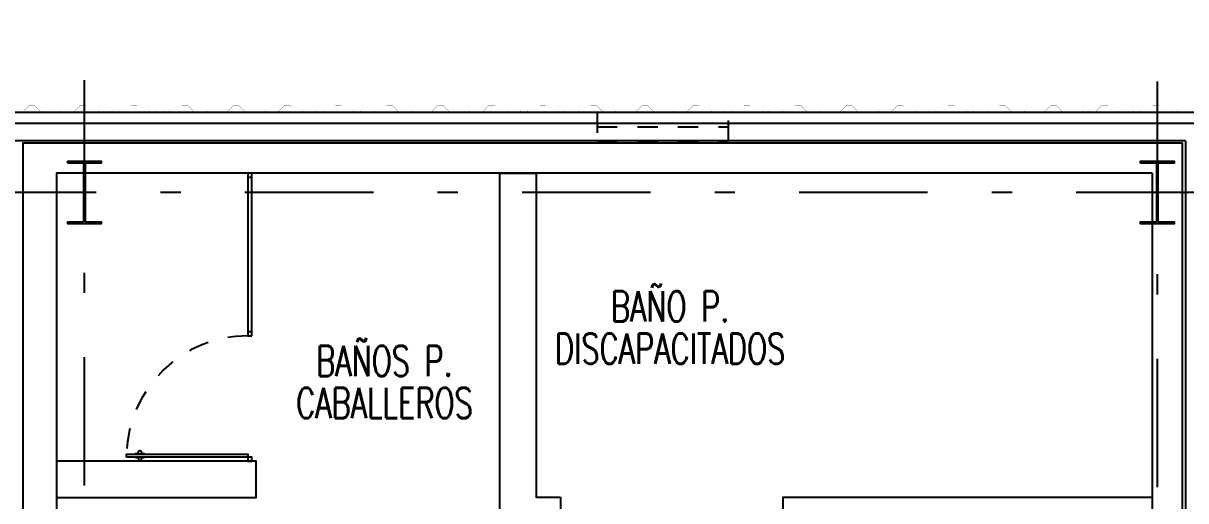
# Model space of a CAD drawing. Header units: millimetres. Extents: x -579 to 213, y -67 to 509.
# Drawn here: x -5.61 to 0.14, y 27.88 to 30.24 of the extents above; entities that cross this region are included whole.
import ezdxf
from ezdxf.enums import TextEntityAlignment as Align
from ezdxf.xclip import XClip

# ---------------------------------------------------------------- set-up
doc = ezdxf.new("R2010")
doc.units = ezdxf.units.MM
doc.header["$LTSCALE"] = 0.1
for name, pattern in [('X REF - ANELO INST bind$0$X REF - ANELO$0$DASHDOT2', [12.7, 6.35, -3.175, 0, -3.175]), ('X REF - ANELO INST bind$0$X REF - ANELO$0$DASHED', [0.75, 0.5, -0.25]), ('X REF - ANELO INST bind$0$X REF - ANELO$0$DASHED2', [0.375, 0.25, -0.125])]:
    doc.linetypes.add(name, pattern=pattern)
for name, color, linetype in [('X REF - ANELO INST bind$0$X REF - ANELO$0$A-CHAPA TRAPEZOIDAL', 8, 'Continuous'), ('X REF - ANELO INST bind$0$X REF - ANELO$0$A-LADRILLO HUECO 12', 7, 'Continuous'), ('X REF - ANELO INST bind$0$X REF - ANELO$0$A-TABIQUE FENOLICO 20mm', 7, 'Continuous'), ('X REF - ANELO INST bind$0$X REF - ANELO$0$C-METALICA', 8, 'Continuous'), ('X REF - ANELO INST bind$0$X REF - ANELO$0$MET-COLUMNA METALICA', 7, 'Continuous'), ('X REF - ANELO INST bind$0$X REF - ANELO$0$MET-CORREAS DE CV', 7, 'Continuous'), ('X REF - ANELO INST bind$0$X REF - ANELO$0$MET-EJE CABRIADAS', 8, 'X REF - ANELO INST bind$0$X REF - ANELO$0$DASHDOT2'), ('X REF - ANELO INST bind$0$X REF - ANELO$0$MET-LANA VIDRIO', 8, 'Continuous'), ('X REF - ANELO INST bind$0$X REF - ANELO$0$R-NOMBRE LOCAL', 7, 'Continuous')]:
    doc.layers.add(name, color=color, linetype=linetype)
doc.styles.add('X REF - ANELO INST bind$0$X REF - ANELO$0$VAUX', font='romans.shx', dxfattribs={"width": 0.85})
doc.linetypes.add('X REF - ANELO INST bind$0$X REF - ANELO$0$REFERENCIAL CORTE TRANSVERSAL WM$0$BATTING', pattern='A,0.00254,-2.54,[134,ltypeshp.shx,S=2.54,R=0,X=-2.54,Y=0],-5.08,[134,ltypeshp.shx,S=2.54,R=180,X=2.54,Y=0],-2.54', length=10.16254)

# ---------------------------------------------------------------- blocks, each defined once
blk = doc.blocks.new('X REF - ANELO INST bind$0$X REF - ANELO$0$CMETP')
at = {"layer": 'X REF - ANELO INST bind$0$X REF - ANELO$0$MET-COLUMNA METALICA'}
blk.add_hatch(color=256, dxfattribs=at).paths.add_polyline_path([(-0.0825, 0), (-0.0825, 0.0097), (-0.0073, 0.0097, 0.414214), (-0.0029, 0.0141), (-0.0029, 0.2958, 0.414214), (-0.0073, 0.3002), (-0.0825, 0.3002), (-0.0825, 0.31), (0.0825, 0.31), (0.0825, 0.3002), (0.0073, 0.3002, 0.414214), (0.0029, 0.2958), (0.0029, 0.0141, 0.414214), (0.0073, 0.0097), (0.0825, 0.0097), (0.0825, 0)])
blk.add_lwpolyline([(0.0825, 0.3002), (0.0825, 0.31), (-0.0825, 0.31), (-0.0825, 0.3002), (-0.0073, 0.3002, -0.414214), (-0.0029, 0.2958), (-0.0029, 0.0141, -0.414214), (-0.0073, 0.0097), (-0.0825, 0.0097), (-0.0825, 0), (0.0825, 0), (0.0825, 0.0097), (0.0073, 0.0097, -0.414214), (0.0029, 0.0141), (0.0029, 0.2958, -0.414214), (0.0073, 0.3002)], format="xyb", close=True, dxfattribs=at)
blk = doc.blocks.new('X REF - ANELO INST bind$0$X REF - ANELO$0$N Local')
at = {"layer": 'X REF - ANELO INST bind$0$X REF - ANELO$0$R-NOMBRE LOCAL', "lineweight": 0, "style": 'X REF - ANELO INST bind$0$X REF - ANELO$0$VAUX', "width": 0.85}
for p in [(6337.5718, -934.4549), (6337.5718, -934.7149)]:
    blk.add_attdef('NOMBRE', text='', height=0.1823, dxfattribs=at).set_placement(p, align=Align.CENTER)
blk = doc.blocks.new('X REF - ANELO INST bind$0$X REF - ANELO')
at = {"layer": 'X REF - ANELO INST bind$0$X REF - ANELO$0$A-CHAPA TRAPEZOIDAL'}
for points in [[(-5.3943, 29.8038, 0.0006, 0.0006, 0), (-5.4194, 29.8038, 0.0006, 0.0006, 0), (-5.4234, 29.7998, 0.0006, 0.0006, 0), (-5.4534, 29.7998, 0.0006, 0.0006, 0), (-5.4574, 29.8038, 0.0006, 0.0006, 0), (-5.4874, 29.8038, 0.0006, 0.0006, 0), (-5.4914, 29.7998, 0.0006, 0.0006, 0), (-5.5214, 29.7998, 0.0006, 0.0006, 0), (-5.5497, 29.828, 0.0006, 0.0006, 0), (-5.5797, 29.828, 0.0006, 0.0006, 0), (-5.608, 29.7998, 0.0006, 0.0006, 0)], [(-4.1314, 29.8038, 0.0006, 0.0006, 0), (-4.1566, 29.8038, 0.0006, 0.0006, 0), (-4.1606, 29.7998, 0.0006, 0.0006, 0), (-4.1906, 29.7998, 0.0006, 0.0006, 0), (-4.1946, 29.8038, 0.0006, 0.0006, 0), (-4.2246, 29.8038, 0.0006, 0.0006, 0), (-4.2286, 29.7998, 0.0006, 0.0006, 0), (-4.2586, 29.7998, 0.0006, 0.0006, 0), (-4.2869, 29.828, 0.0006, 0.0006, 0), (-4.3169, 29.828, 0.0006, 0.0006, 0), (-4.3451, 29.7998, 0.0006, 0.0006, 0), (-4.3751, 29.7998, 0.0006, 0.0006, 0), (-4.3791, 29.8038, 0.0006, 0.0006, 0), (-4.4091, 29.8038, 0.0006, 0.0006, 0), (-4.4131, 29.7998, 0.0006, 0.0006, 0), (-4.4431, 29.7998, 0.0006, 0.0006, 0), (-4.4471, 29.8038, 0.0006, 0.0006, 0), (-4.4771, 29.8038, 0.0006, 0.0006, 0), (-4.4811, 29.7998, 0.0006, 0.0006, 0), (-4.5111, 29.7998, 0.0006, 0.0006, 0), (-4.5394, 29.828, 0.0006, 0.0006, 0), (-4.5694, 29.828, 0.0006, 0.0006, 0), (-4.5977, 29.7998, 0.0006, 0.0006, 0), (-4.6277, 29.7998, 0.0006, 0.0006, 0), (-4.6317, 29.8038, 0.0006, 0.0006, 0), (-4.6617, 29.8038, 0.0006, 0.0006, 0), (-4.6657, 29.7998, 0.0006, 0.0006, 0), (-4.6957, 29.7998, 0.0006, 0.0006, 0), (-4.6997, 29.8038, 0.0006, 0.0006, 0), (-4.7297, 29.8038, 0.0006, 0.0006, 0), (-4.7337, 29.7998, 0.0006, 0.0006, 0), (-4.7637, 29.7998, 0.0006, 0.0006, 0), (-4.792, 29.828, 0.0006, 0.0006, 0), (-4.822, 29.828, 0.0006, 0.0006, 0), (-4.8503, 29.7998, 0.0006, 0.0006, 0), (-4.8803, 29.7998, 0.0006, 0.0006, 0), (-4.8843, 29.8038, 0.0006, 0.0006, 0), (-4.9143, 29.8038, 0.0006, 0.0006, 0), (-4.9183, 29.7998, 0.0006, 0.0006, 0), (-4.9483, 29.7998, 0.0006, 0.0006, 0), (-4.9523, 29.8038, 0.0006, 0.0006, 0), (-4.9823, 29.8038, 0.0006, 0.0006, 0), (-4.9863, 29.7998, 0.0006, 0.0006, 0), (-5.0163, 29.7998, 0.0006, 0.0006, 0), (-5.0446, 29.828, 0.0006, 0.0006, 0), (-5.0746, 29.828, 0.0006, 0.0006, 0), (-5.1028, 29.7998, 0.0006, 0.0006, 0), (-5.1328, 29.7998, 0.0006, 0.0006, 0), (-5.1368, 29.8038, 0.0006, 0.0006, 0), (-5.1668, 29.8038, 0.0006, 0.0006, 0), (-5.1708, 29.7998, 0.0006, 0.0006, 0), (-5.2008, 29.7998, 0.0006, 0.0006, 0), (-5.2048, 29.8038, 0.0006, 0.0006, 0), (-5.2348, 29.8038, 0.0006, 0.0006, 0), (-5.2388, 29.7998, 0.0006, 0.0006, 0), (-5.2688, 29.7998, 0.0006, 0.0006, 0), (-5.2971, 29.828, 0.0006, 0.0006, 0), (-5.3271, 29.828, 0.0006, 0.0006, 0), (-5.3554, 29.7998, 0.0006, 0.0006, 0), (-5.3854, 29.7998, 0.0006, 0.0006, 0), (-5.3894, 29.8038, 0.0006, 0.0006, 0), (-5.4194, 29.8038, 0.0006, 0.0006, 0), (-5.4234, 29.7998, 0.0006, 0.0006, 0), (-5.4534, 29.7998, 0.0006, 0.0006, 0), (-5.4574, 29.8038, 0.0006, 0.0006, 0), (-5.4874, 29.8038, 0.0006, 0.0006, 0), (-5.4914, 29.7998, 0.0006, 0.0006, 0), (-5.5214, 29.7998, 0.0006, 0.0006, 0), (-5.5497, 29.828, 0.0006, 0.0006, 0), (-5.5797, 29.828, 0.0006, 0.0006, 0), (-5.608, 29.7998, 0, 0, 0)], [(-2.8686, 29.8038, 0.0006, 0.0006, 0), (-2.8937, 29.8038, 0.0006, 0.0006, 0), (-2.8977, 29.7998, 0.0006, 0.0006, 0), (-2.9277, 29.7998, 0.0006, 0.0006, 0), (-2.9317, 29.8038, 0.0006, 0.0006, 0), (-2.9617, 29.8038, 0.0006, 0.0006, 0), (-2.9657, 29.7998, 0.0006, 0.0006, 0), (-2.9957, 29.7998, 0.0006, 0.0006, 0), (-3.024, 29.828, 0.0006, 0.0006, 0), (-3.054, 29.828, 0.0006, 0.0006, 0), (-3.0823, 29.7998, 0.0006, 0.0006, 0), (-3.1123, 29.7998, 0.0006, 0.0006, 0), (-3.1163, 29.8038, 0.0006, 0.0006, 0), (-3.1463, 29.8038, 0.0006, 0.0006, 0), (-3.1503, 29.7998, 0.0006, 0.0006, 0), (-3.1803, 29.7998, 0.0006, 0.0006, 0), (-3.1843, 29.8038, 0.0006, 0.0006, 0), (-3.2143, 29.8038, 0.0006, 0.0006, 0), (-3.2183, 29.7998, 0.0006, 0.0006, 0), (-3.2483, 29.7998, 0.0006, 0.0006, 0), (-3.2766, 29.828, 0.0006, 0.0006, 0), (-3.3066, 29.828, 0.0006, 0.0006, 0), (-3.3349, 29.7998, 0.0006, 0.0006, 0), (-3.3649, 29.7998, 0.0006, 0.0006, 0), (-3.3689, 29.8038, 0.0006, 0.0006, 0), (-3.3989, 29.8038, 0.0006, 0.0006, 0), (-3.4029, 29.7998, 0.0006, 0.0006, 0), (-3.4329, 29.7998, 0.0006, 0.0006, 0), (-3.4369, 29.8038, 0.0006, 0.0006, 0), (-3.4669, 29.8038, 0.0006, 0.0006, 0), (-3.4709, 29.7998, 0.0006, 0.0006, 0), (-3.5009, 29.7998, 0.0006, 0.0006, 0), (-3.5291, 29.828, 0.0006, 0.0006, 0), (-3.5591, 29.828, 0.0006, 0.0006, 0), (-3.5874, 29.7998, 0.0006, 0.0006, 0), (-3.6174, 29.7998, 0.0006, 0.0006, 0), (-3.6214, 29.8038, 0.0006, 0.0006, 0), (-3.6514, 29.8038, 0.0006, 0.0006, 0), (-3.6554, 29.7998, 0.0006, 0.0006, 0), (-3.6854, 29.7998, 0.0006, 0.0006, 0), (-3.6894, 29.8038, 0.0006, 0.0006, 0), (-3.7194, 29.8038, 0.0006, 0.0006, 0), (-3.7234, 29.7998, 0.0006, 0.0006, 0), (-3.7534, 29.7998, 0.0006, 0.0006, 0), (-3.7817, 29.828, 0.0006, 0.0006, 0), (-3.8117, 29.828, 0.0006, 0.0006, 0), (-3.84, 29.7998, 0.0006, 0.0006, 0), (-3.87, 29.7998, 0.0006, 0.0006, 0), (-3.874, 29.8038, 0.0006, 0.0006, 0), (-3.904, 29.8038, 0.0006, 0.0006, 0), (-3.908, 29.7998, 0.0006, 0.0006, 0), (-3.938, 29.7998, 0.0006, 0.0006, 0), (-3.942, 29.8038, 0.0006, 0.0006, 0), (-3.972, 29.8038, 0.0006, 0.0006, 0), (-3.976, 29.7998, 0.0006, 0.0006, 0), (-4.006, 29.7998, 0.0006, 0.0006, 0), (-4.0343, 29.828, 0.0006, 0.0006, 0), (-4.0643, 29.828, 0.0006, 0.0006, 0), (-4.0926, 29.7998, 0.0006, 0.0006, 0), (-4.1226, 29.7998, 0.0006, 0.0006, 0), (-4.1266, 29.8038, 0.0006, 0.0006, 0), (-4.1566, 29.8038, 0.0006, 0.0006, 0), (-4.1606, 29.7998, 0.0006, 0.0006, 0), (-4.1906, 29.7998, 0.0006, 0.0006, 0), (-4.1946, 29.8038, 0.0006, 0.0006, 0), (-4.2246, 29.8038, 0.0006, 0.0006, 0), (-4.2286, 29.7998, 0.0006, 0.0006, 0), (-4.2586, 29.7998, 0.0006, 0.0006, 0), (-4.2869, 29.828, 0.0006, 0.0006, 0), (-4.3169, 29.828, 0.0006, 0.0006, 0), (-4.3451, 29.7998, 0, 0, 0)], [(-1.6057, 29.8038, 0.0006, 0.0006, 0), (-1.6309, 29.8038, 0.0006, 0.0006, 0), (-1.6349, 29.7998, 0.0006, 0.0006, 0), (-1.6649, 29.7998, 0.0006, 0.0006, 0), (-1.6689, 29.8038, 0.0006, 0.0006, 0), (-1.6989, 29.8038, 0.0006, 0.0006, 0), (-1.7029, 29.7998, 0.0006, 0.0006, 0), (-1.7329, 29.7998, 0.0006, 0.0006, 0), (-1.7612, 29.828, 0.0006, 0.0006, 0), (-1.7912, 29.828, 0.0006, 0.0006, 0), (-1.8195, 29.7998, 0.0006, 0.0006, 0), (-1.8495, 29.7998, 0.0006, 0.0006, 0), (-1.8535, 29.8038, 0.0006, 0.0006, 0), (-1.8835, 29.8038, 0.0006, 0.0006, 0), (-1.8875, 29.7998, 0.0006, 0.0006, 0), (-1.9175, 29.7998, 0.0006, 0.0006, 0), (-1.9215, 29.8038, 0.0006, 0.0006, 0), (-1.9515, 29.8038, 0.0006, 0.0006, 0), (-1.9555, 29.7998, 0.0006, 0.0006, 0), (-1.9855, 29.7998, 0.0006, 0.0006, 0), (-2.0137, 29.828, 0.0006, 0.0006, 0), (-2.0437, 29.828, 0.0006, 0.0006, 0), (-2.072, 29.7998, 0.0006, 0.0006, 0), (-2.102, 29.7998, 0.0006, 0.0006, 0), (-2.106, 29.8038, 0.0006, 0.0006, 0), (-2.136, 29.8038, 0.0006, 0.0006, 0), (-2.14, 29.7998, 0.0006, 0.0006, 0), (-2.17, 29.7998, 0.0006, 0.0006, 0), (-2.174, 29.8038, 0.0006, 0.0006, 0), (-2.204, 29.8038, 0.0006, 0.0006, 0), (-2.208, 29.7998, 0.0006, 0.0006, 0), (-2.238, 29.7998, 0.0006, 0.0006, 0), (-2.2663, 29.828, 0.0006, 0.0006, 0), (-2.2963, 29.828, 0.0006, 0.0006, 0), (-2.3246, 29.7998, 0.0006, 0.0006, 0), (-2.3546, 29.7998, 0.0006, 0.0006, 0), (-2.3586, 29.8038, 0.0006, 0.0006, 0), (-2.3886, 29.8038, 0.0006, 0.0006, 0), (-2.3926, 29.7998, 0.0006, 0.0006, 0), (-2.4226, 29.7998, 0.0006, 0.0006, 0), (-2.4266, 29.8038, 0.0006, 0.0006, 0), (-2.4566, 29.8038, 0.0006, 0.0006, 0), (-2.4606, 29.7998, 0.0006, 0.0006, 0), (-2.4906, 29.7998, 0.0006, 0.0006, 0), (-2.5189, 29.828, 0.0006, 0.0006, 0), (-2.5489, 29.828, 0.0006, 0.0006, 0), (-2.5772, 29.7998, 0.0006, 0.0006, 0), (-2.6072, 29.7998, 0.0006, 0.0006, 0), (-2.6112, 29.8038, 0.0006, 0.0006, 0), (-2.6412, 29.8038, 0.0006, 0.0006, 0), (-2.6452, 29.7998, 0.0006, 0.0006, 0), (-2.6752, 29.7998, 0.0006, 0.0006, 0), (-2.6792, 29.8038, 0.0006, 0.0006, 0), (-2.7092, 29.8038, 0.0006, 0.0006, 0), (-2.7132, 29.7998, 0.0006, 0.0006, 0), (-2.7432, 29.7998, 0.0006, 0.0006, 0), (-2.7714, 29.828, 0.0006, 0.0006, 0), (-2.8014, 29.828, 0.0006, 0.0006, 0), (-2.8297, 29.7998, 0.0006, 0.0006, 0), (-2.8597, 29.7998, 0.0006, 0.0006, 0), (-2.8637, 29.8038, 0.0006, 0.0006, 0), (-2.8937, 29.8038, 0.0006, 0.0006, 0), (-2.8977, 29.7998, 0.0006, 0.0006, 0), (-2.9277, 29.7998, 0.0006, 0.0006, 0), (-2.9317, 29.8038, 0.0006, 0.0006, 0), (-2.9617, 29.8038, 0.0006, 0.0006, 0), (-2.9657, 29.7998, 0.0006, 0.0006, 0), (-2.9957, 29.7998, 0.0006, 0.0006, 0), (-3.024, 29.828, 0.0006, 0.0006, 0), (-3.054, 29.828, 0.0006, 0.0006, 0), (-3.0823, 29.7998, 0, 0, 0)], [(-0.3429, 29.8038, 0.0006, 0.0006, 0), (-0.368, 29.8038, 0.0006, 0.0006, 0), (-0.372, 29.7998, 0.0006, 0.0006, 0), (-0.402, 29.7998, 0.0006, 0.0006, 0), (-0.406, 29.8038, 0.0006, 0.0006, 0), (-0.436, 29.8038, 0.0006, 0.0006, 0), (-0.44, 29.7998, 0.0006, 0.0006, 0), (-0.47, 29.7998, 0.0006, 0.0006, 0), (-0.4983, 29.828, 0.0006, 0.0006, 0), (-0.5283, 29.828, 0.0006, 0.0006, 0), (-0.5566, 29.7998, 0.0006, 0.0006, 0), (-0.5866, 29.7998, 0.0006, 0.0006, 0), (-0.5906, 29.8038, 0.0006, 0.0006, 0), (-0.6206, 29.8038, 0.0006, 0.0006, 0), (-0.6246, 29.7998, 0.0006, 0.0006, 0), (-0.6546, 29.7998, 0.0006, 0.0006, 0), (-0.6586, 29.8038, 0.0006, 0.0006, 0), (-0.6886, 29.8038, 0.0006, 0.0006, 0), (-0.6926, 29.7998, 0.0006, 0.0006, 0), (-0.7226, 29.7998, 0.0006, 0.0006, 0), (-0.7509, 29.828, 0.0006, 0.0006, 0), (-0.7809, 29.828, 0.0006, 0.0006, 0), (-0.8092, 29.7998, 0.0006, 0.0006, 0), (-0.8392, 29.7998, 0.0006, 0.0006, 0), (-0.8432, 29.8038, 0.0006, 0.0006, 0), (-0.8732, 29.8038, 0.0006, 0.0006, 0), (-0.8772, 29.7998, 0.0006, 0.0006, 0), (-0.9072, 29.7998, 0.0006, 0.0006, 0), (-0.9112, 29.8038, 0.0006, 0.0006, 0), (-0.9412, 29.8038, 0.0006, 0.0006, 0), (-0.9452, 29.7998, 0.0006, 0.0006, 0), (-0.9752, 29.7998, 0.0006, 0.0006, 0), (-1.0035, 29.828, 0.0006, 0.0006, 0), (-1.0335, 29.828, 0.0006, 0.0006, 0), (-1.0617, 29.7998, 0.0006, 0.0006, 0), (-1.0917, 29.7998, 0.0006, 0.0006, 0), (-1.0957, 29.8038, 0.0006, 0.0006, 0), (-1.1257, 29.8038, 0.0006, 0.0006, 0), (-1.1297, 29.7998, 0.0006, 0.0006, 0), (-1.1597, 29.7998, 0.0006, 0.0006, 0), (-1.1637, 29.8038, 0.0006, 0.0006, 0), (-1.1937, 29.8038, 0.0006, 0.0006, 0), (-1.1977, 29.7998, 0.0006, 0.0006, 0), (-1.2277, 29.7998, 0.0006, 0.0006, 0), (-1.256, 29.828, 0.0006, 0.0006, 0), (-1.286, 29.828, 0.0006, 0.0006, 0), (-1.3143, 29.7998, 0.0006, 0.0006, 0), (-1.3443, 29.7998, 0.0006, 0.0006, 0), (-1.3483, 29.8038, 0.0006, 0.0006, 0), (-1.3783, 29.8038, 0.0006, 0.0006, 0), (-1.3823, 29.7998, 0.0006, 0.0006, 0), (-1.4123, 29.7998, 0.0006, 0.0006, 0), (-1.4163, 29.8038, 0.0006, 0.0006, 0), (-1.4463, 29.8038, 0.0006, 0.0006, 0), (-1.4503, 29.7998, 0.0006, 0.0006, 0), (-1.4803, 29.7998, 0.0006, 0.0006, 0), (-1.5086, 29.828, 0.0006, 0.0006, 0), (-1.5386, 29.828, 0.0006, 0.0006, 0), (-1.5669, 29.7998, 0.0006, 0.0006, 0), (-1.5969, 29.7998, 0.0006, 0.0006, 0), (-1.6009, 29.8038, 0.0006, 0.0006, 0), (-1.6309, 29.8038, 0.0006, 0.0006, 0), (-1.6349, 29.7998, 0.0006, 0.0006, 0), (-1.6649, 29.7998, 0.0006, 0.0006, 0), (-1.6689, 29.8038, 0.0006, 0.0006, 0), (-1.6989, 29.8038, 0.0006, 0.0006, 0), (-1.7029, 29.7998, 0.0006, 0.0006, 0), (-1.7329, 29.7998, 0.0006, 0.0006, 0), (-1.7612, 29.828, 0.0006, 0.0006, 0), (-1.7912, 29.828, 0.0006, 0.0006, 0), (-1.8195, 29.7998, 0, 0, 0)], [(0.1671, 29.8038, 0.0006, 0.0006, 0), (0.1371, 29.8038, 0.0006, 0.0006, 0), (0.1331, 29.7998, 0.0006, 0.0006, 0), (0.1031, 29.7998, 0.0006, 0.0006, 0), (0.0991, 29.8038, 0.0006, 0.0006, 0), (0.0691, 29.8038, 0.0006, 0.0006, 0), (0.0651, 29.7998, 0.0006, 0.0006, 0), (0.0351, 29.7998, 0.0006, 0.0006, 0), (0.0068, 29.828, 0.0006, 0.0006, 0), (-0.0232, 29.828, 0.0006, 0.0006, 0), (-0.0515, 29.7998, 0.0006, 0.0006, 0), (-0.0815, 29.7998, 0.0006, 0.0006, 0), (-0.0855, 29.8038, 0.0006, 0.0006, 0), (-0.1155, 29.8038, 0.0006, 0.0006, 0), (-0.1195, 29.7998, 0.0006, 0.0006, 0), (-0.1495, 29.7998, 0.0006, 0.0006, 0), (-0.1535, 29.8038, 0.0006, 0.0006, 0), (-0.1835, 29.8038, 0.0006, 0.0006, 0), (-0.1875, 29.7998, 0.0006, 0.0006, 0), (-0.2175, 29.7998, 0.0006, 0.0006, 0), (-0.2458, 29.828, 0.0006, 0.0006, 0), (-0.2758, 29.828, 0.0006, 0.0006, 0), (-0.304, 29.7998, 0.0006, 0.0006, 0), (-0.334, 29.7998, 0.0006, 0.0006, 0), (-0.338, 29.8038, 0.0006, 0.0006, 0), (-0.368, 29.8038, 0.0006, 0.0006, 0), (-0.372, 29.7998, 0.0006, 0.0006, 0), (-0.402, 29.7998, 0.0006, 0.0006, 0), (-0.406, 29.8038, 0.0006, 0.0006, 0), (-0.436, 29.8038, 0.0006, 0.0006, 0), (-0.44, 29.7998, 0.0006, 0.0006, 0), (-0.47, 29.7998, 0.0006, 0.0006, 0), (-0.4983, 29.828, 0.0006, 0.0006, 0), (-0.5283, 29.828, 0.0006, 0.0006, 0), (-0.5566, 29.7998, 0, 0, 0)]]:
    blk.add_lwpolyline(points, format="xyseb", dxfattribs=at)
at = {"layer": 'X REF - ANELO INST bind$0$X REF - ANELO$0$A-LADRILLO HUECO 12'}
for points in [[(-5.457, 26.655), (-5.457, 24.1844), (-5.3869, 24.1844), (-5.3869, 24.0344), (-5.607, 24.0344), (-5.607, 29.645), (0.1241, 29.645)], [(-0.0259, 29.495), (-5.442, 29.495), (-5.442, 26.82)], [(-2.9507, 27.8925), (-2.9507, 27.7275), (-3.0857, 27.7275), (-3.0857, 27.5847), (-3.2507, 27.5847), (-3.2507, 29.495), (-3.0707, 29.495), (-3.0707, 27.8925), (-2.9507, 27.8925)], [(-5.442, 29.4435), (-5.442, 26.82)], [(-1.8507, 25.7116), (-1.8507, 27.8925), (-0.0259, 27.8925), (-0.0259, 27.7125), (-1.6857, 27.7125), (-1.6857, 25.7116), (-1.7007, 25.7116), (-1.7007, 25.7116), (-1.8507, 25.7116)]]:
    blk.add_lwpolyline(points, dxfattribs=at)
for points, elevation in [([(0.1241, 24.0344), (0.1241, 29.645)], 0), ([(-0.0259, 29.495), (-0.0259, 24.7828), (-0.0109, 24.7828), (-0.0109, 24.1844)], 0), ([(-5.442, 27.8911), (-4.9034, 27.8911), (-4.9034, 27.8911), (-4.4554, 27.8911), (-4.4554, 28.0711), (-5.442, 28.0711)], -0.0051)]:
    blk.add_lwpolyline(points, dxfattribs=dict(at, elevation=elevation))
at = {"layer": 'X REF - ANELO INST bind$0$X REF - ANELO$0$A-TABIQUE FENOLICO 20mm'}
for points in [[(-4.4768, 29.475), (-4.4768, 29.495), (-4.4968, 29.495), (-4.4968, 29.475)], [(-4.4793, 28.7111), (-4.4943, 28.7111), (-4.4943, 29.475), (-4.4793, 29.475)], [(-4.4768, 28.6911), (-4.4768, 28.7111), (-4.4968, 28.7111), (-4.4968, 28.6911)]]:
    blk.add_lwpolyline(points, close=True, dxfattribs=at)
at = {"layer": 'X REF - ANELO INST bind$0$X REF - ANELO$0$A-TABIQUE FENOLICO 20mm', "elevation": -0.0051}
for points in [[(-5.0968, 28.0911), (-5.0968, 28.1061), (-4.4968, 28.1061), (-4.4968, 28.0911)], [(-4.4768, 28.0711), (-4.4768, 28.0911), (-4.4968, 28.0911), (-4.4968, 28.0711)]]:
    blk.add_lwpolyline(points, close=True, dxfattribs=at)
for points in [[(-5.0086, 28.1085), (-5.0086, 28.1061), (-5.0512, 28.1061), (-5.0512, 28.1085), (-5.0374, 28.1085), (-5.0374, 28.118, -0.852576), (-5.0224, 28.118), (-5.0224, 28.118, -1), (-5.0224, 28.118), (-5.0224, 28.118, 0.414214), (-5.0224, 28.118), (-5.0224, 28.1085), (-5.0086, 28.1085), (-5.0086, 28.1061), (-5.0512, 28.1061)], [(-5.0086, 28.0886), (-5.0086, 28.0911), (-5.0512, 28.0911), (-5.0512, 28.0886), (-5.0374, 28.0886), (-5.0374, 28.0791, 0.852576), (-5.0224, 28.0791), (-5.0224, 28.0791, 1), (-5.0224, 28.0791), (-5.0224, 28.0791, -0.414214), (-5.0224, 28.0791), (-5.0224, 28.0886), (-5.0086, 28.0886), (-5.0086, 28.0911), (-5.0512, 28.0911)]]:
    blk.add_lwpolyline(points, format="xyb", dxfattribs=at)
at = {"layer": 'X REF - ANELO INST bind$0$X REF - ANELO$0$A-TABIQUE FENOLICO 20mm', "color": 8, "linetype": 'X REF - ANELO INST bind$0$X REF - ANELO$0$DASHED2'}
blk.add_arc((-4.4966, 28.0907, -0.0156), 0.6003, 90.0122, 178.53633, dxfattribs=at)
at = {"layer": 'X REF - ANELO INST bind$0$X REF - ANELO$0$C-METALICA', "linetype": 'X REF - ANELO INST bind$0$X REF - ANELO$0$DASHED'}
blk.add_line((-2.7701, 29.725, 0.0003), (-2.1201, 29.725), dxfattribs=at)
blk.add_lwpolyline([(-2.7701, 29.655), (-2.1201, 29.655), (-2.1201, 29.795), (-2.7701, 29.795)], close=True, dxfattribs=at)
at = {"layer": 'X REF - ANELO INST bind$0$X REF - ANELO$0$MET-CORREAS DE CV'}
for p, q in [((0.2791, 29.795), (-26.2426, 29.795)), ((0.1391, 29.655), (-26.2426, 29.655)), ((0.1391, 29.655, 0), (0.1391, 24.1015))]:
    blk.add_line(p, q, dxfattribs=at)
at = {"layer": 'X REF - ANELO INST bind$0$X REF - ANELO$0$MET-EJE CABRIADAS'}
for p, q in [((-5.3044, -0.8196, 0.0194), (-5.3044, 30.2363, 0.0194)), ((0, -0.8271, -0.0011), (0, 30.2363, -0.0011)), ((1.6043, 29.3999), (-54.2799, 29.3999))]:
    blk.add_line(p, q, dxfattribs=at)
at = {"layer": 'X REF - ANELO INST bind$0$X REF - ANELO$0$MET-LANA VIDRIO', "linetype": 'X REF - ANELO INST bind$0$X REF - ANELO$0$REFERENCIAL CORTE TRANSVERSAL WM$0$BATTING', "ltscale": 0.025}
blk.add_lwpolyline([(-26.2426, 29.7415), (0.229, 29.7415), (0.2292, 24.037)], dxfattribs=at)
ref = blk.add_blockref('X REF - ANELO INST bind$0$X REF - ANELO$0$N Local', (5067.6487, 776.3249, -0.0085), dxfattribs=dict(xscale=-0.7999999999999545, yscale=0.8000000000000114, zscale=0.8))
ref.add_attrib('NOMBRE', 'BAÑO P.', dxfattribs={"layer": 'X REF - ANELO INST bind$0$X REF - ANELO$0$R-NOMBRE LOCAL', "lineweight": 0, "height": 0.15, "style": 'X REF - ANELO INST bind$0$X REF - ANELO$0$VAUX', "width": 0.7}).set_placement((-2.4087, 28.761, -0.0085), align=Align.CENTER)
ref.add_attrib('NOMBRE', 'DISCAPACITADOS', dxfattribs={"layer": 'X REF - ANELO INST bind$0$X REF - ANELO$0$R-NOMBRE LOCAL', "lineweight": 0, "height": 0.15, "style": 'X REF - ANELO INST bind$0$X REF - ANELO$0$VAUX', "width": 0.7}).set_placement((-2.4087, 28.553, -0.0085), align=Align.CENTER)
ref = blk.add_blockref('X REF - ANELO INST bind$0$X REF - ANELO$0$N Local', (5066.2363, 776.0557, 0.0044), dxfattribs=dict(xscale=-0.7999999999999545, yscale=0.8000000000000114, zscale=0.8))
ref.add_attrib('NOMBRE', 'BAÑOS P.', dxfattribs={"layer": 'X REF - ANELO INST bind$0$X REF - ANELO$0$R-NOMBRE LOCAL', "lineweight": 0, "height": 0.15, "style": 'X REF - ANELO INST bind$0$X REF - ANELO$0$VAUX', "width": 0.7}).set_placement((-3.8211, 28.4918, 0.0044), align=Align.CENTER)
ref.add_attrib('NOMBRE', 'CABALLEROS', dxfattribs={"layer": 'X REF - ANELO INST bind$0$X REF - ANELO$0$R-NOMBRE LOCAL', "lineweight": 0, "height": 0.15, "style": 'X REF - ANELO INST bind$0$X REF - ANELO$0$VAUX', "width": 0.7}).set_placement((-3.8211, 28.2838, 0.0044), align=Align.CENTER)
at = {"layer": 'X REF - ANELO INST bind$0$X REF - ANELO$0$MET-COLUMNA METALICA', "xscale": -1}
for p in [(-5.3045, 29.245, 0.0003), (-0.0001, 29.245, -0.0203)]:
    blk.add_blockref('X REF - ANELO INST bind$0$X REF - ANELO$0$CMETP', p, dxfattribs=at)
blk = doc.blocks.new('X REF - ANELO INST bind')
ref = blk.add_blockref('X REF - ANELO INST bind$0$X REF - ANELO', (0, 0))
XClip(ref).set_block_clipping_path([(-76.9680737415, -24.7711317477), (92.9860355418, 61.1669630168)])

msp = doc.modelspace()

# ---------------------------------------------------------------- block references
msp.add_blockref('X REF - ANELO INST bind', (0, 0))

doc.saveas('drawing.dxf')
